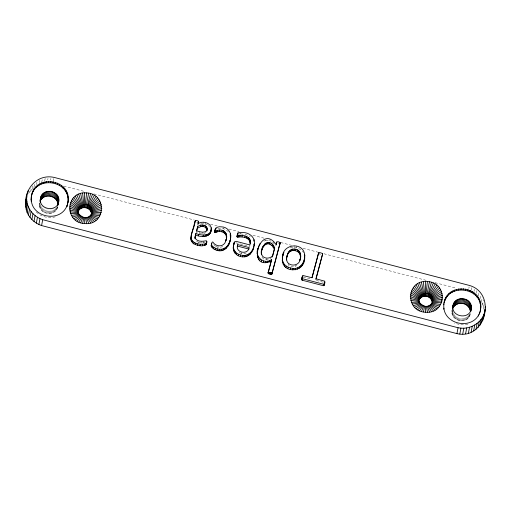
<?xml version="1.0" encoding="UTF-8"?>
<svg xmlns="http://www.w3.org/2000/svg" width="511" height="511" viewBox="0 0 511 511"><rect width="100%" height="100%" fill="white"/><g stroke="black" fill="none" stroke-linecap="round" stroke-linejoin="round"><path stroke-width="0.38" stroke-dasharray="2.56 1.92" d="M57.647 207.108C55.169 217.52 37.82 214.103 39.5 203.525M470.177 314.425C467.456 325.622 448.767 320.55 452.286 309.481M249.911 244.884L249.681 246.423L235.839 242.821M28.769 193.279L29.932 191.555L30.488 188.616M29.932 191.555L31.778 189.453L32.468 185.787M34.026 186.866L34.716 183.2M36.511 184.548L36.926 182.35M39.187 182.529L39.609 180.326M41.749 182.293L42.304 179.355M39.43 204.624L39.686 203.263M39.507 205.729L40.018 203.001M39.724 206.814L40.241 204.093M44.7 180.92L45.255 177.981M40.088 207.875L40.605 205.147M40.586 208.878L41.487 204.106M41.212 209.823L41.985 205.735M47.721 179.885L47.996 178.416M41.953 210.685L42.854 205.914M42.803 211.452L43.703 206.687M43.748 212.116L44.649 207.351M50.621 179.929L50.902 178.467M44.764 212.665L45.664 207.894M45.843 213.087L46.75 208.322M46.974 213.381L47.874 208.616M53.368 181.06L53.923 178.122M48.123 213.541L49.024 208.769M49.286 213.56L50.187 208.788M50.442 213.438L51.343 208.673M51.566 213.183L52.467 208.411M52.646 212.793L53.546 208.028M53.661 212.282L54.562 207.511M54.6 211.643L55.373 207.555M55.444 210.902L56.216 206.814M56.184 210.066L56.951 205.978M56.804 209.146L57.187 207.102M57.289 208.156L57.679 206.112M196.569 230.895L196.288 232.364C199.386 233.016 203.174 234.805 206.003 232.543M197.955 223.677L197.68 225.147C200.823 223.198 204.847 223.25 208.015 225.127M199.584 233.22L199.858 231.751M205.16 242.291L201.366 242.814L198.728 242.47L199.003 241M203.231 223.652L203.506 222.189M202.407 233.687L202.688 232.218M201.366 242.814L201.647 241.345M205.122 223.939L205.403 222.477M203.544 242.623L203.819 241.154M222.694 246.404L220.477 247.445L217.89 247.311L215.636 246.34L215.917 244.871M217.89 247.311L218.165 245.842M228.519 231.713L225.408 229.407L223.32 228.673L223.594 227.203M238.797 234.012L240.579 233.897L240.853 232.428M246.245 252.964L244.073 253.839L241.422 253.692L241.697 252.23M263.976 241.09L265.777 240.547L266.052 239.078M274.503 243.971L271.648 241.448L269.84 240.777L270.115 239.308M261.977 257.18L263.676 258.994L265.011 259.524L266.544 259.709L266.825 258.24M273.149 242.489L273.43 241.02M288.555 263.529L288.281 264.998C290.657 266.806 294.291 267.438 296.808 265.541M290.242 247.675L293.997 247.286L294.279 245.817M300.877 249.63L296.559 247.726L296.834 246.257M295.645 266.231L295.92 264.762M319.803 252.6L319.528 254.069L321.451 254.567M451.96 311.94L452.216 310.579M452.037 313.045L452.42 311.001M452.254 314.131L452.772 311.41M452.618 315.191L453.129 312.464M453.116 316.194L453.755 312.789M453.742 317.139L454.253 314.412M454.483 318.002L455.129 314.591M455.333 318.768L456.106 314.68M456.272 319.432L456.917 316.028M457.294 319.982L458.067 315.894M458.373 320.41L459.019 316.999M459.504 320.697L460.277 316.609M460.654 320.857L461.427 316.769M461.816 320.876L462.589 316.788M468.849 288.376L469.13 286.907M462.966 320.755L463.739 316.667M464.097 320.499L464.735 317.095M465.17 320.11L465.815 316.705M471.417 290.171L471.972 287.233M466.192 319.599L466.83 316.188M467.124 318.966L467.769 315.555M467.974 318.219L468.485 315.498M468.708 317.382L469.226 314.661M473.965 291.538L474.38 289.341M469.328 316.462L469.718 314.418M469.82 315.472L470.209 313.428M476.322 293.199L476.878 290.267M478.302 295.856L478.999 292.19M480.027 298.75L480.576 295.812M481.451 301.841L482.282 297.434M484.153 309.717L482.691 304.358L483.527 299.951M483.598 306.996L484.153 304.058M452.024 310.841L452.241 309.762M275.812 245.97L276.144 244.756M31.778 189.453L33.886 187.601M272.306 257.263L268.831 259.173M55.348 216.824C48.654 218.791 41.001 216.83 36.128 211.822M467.878 324.14L460.999 324.849L454.279 323.105M217.916 228.558L223.32 228.673M266.544 259.709L268.205 259.435M265.777 240.547L269.84 240.777M240.579 233.897L245.9 234.549L250.262 236.414M293.997 247.286L296.559 247.726M63.76 186.074L85.375 191.695M93.871 193.905L194.231 220.011M210.443 224.233L217.392 226.041M228.973 229.049L239.007 231.662M252.907 235.277L264.487 238.292M280.699 242.508L291.506 245.318M303.087 248.333L317.753 252.147M323.929 253.756L426.608 280.462M435.097 282.672L455.946 288.095M303.164 277.007L311.659 279.217M316.386 280.45L324.178 282.474M278.38 243.306L279.159 243.555M196.735 222.068L197.687 222.381M198.728 242.47L195.732 240.745M241.422 253.692L238.247 251.885M215.636 246.34L213.221 243.983M208.507 225.575L209.497 226.462M302.403 250.984L303.521 252.587M481.758 302.467L482.691 304.358"/><path stroke-width="0.77" d="M84.692 223.575C63.824 222.758 65.555 190.699 86.634 192.903C107.502 193.72 105.764 225.779 84.692 223.575L84.692 217.743C64.59 209.836 95.551 194.193 91.418 215.125M425.478 312.227C404.603 311.41 406.341 279.351 427.42 281.555C448.288 282.372 446.55 314.431 425.478 312.227L425.478 306.402C405.677 299.274 435.442 282.813 432.344 303.042M254.069 243.977L254.012 245.529C256.356 238.618 249.994 232.562 243.306 232.556C241.096 232.32 236.861 231.751 237.264 235.201L237.672 235.641C242.763 234.594 251.885 236.382 250.135 243.351C249.943 237.123 242.15 236.446 237.398 237.104L236.989 236.67L237.296 235.041M271.577 259.55L268.103 272.919L268.907 273.832L271.43 274.35L271.961 273.922L280.169 242.629L278.655 241.837L276.924 241.786L276.093 244.501C260.182 221.876 245.855 272.363 271.296 261.019L271.577 259.55C264.11 265.177 253.961 256.567 258.081 248.129M279.875 244.424L280.169 242.629M282.264 260.706L282.628 257.001C279.351 273.877 305.463 274.151 304.709 257.237C305.814 241.243 281.484 242.642 282.353 258.464M304.805 254.995L304.435 258.7L304.709 257.237M233.278 248.474L233.636 245.133C231.758 251.061 236.606 256.886 242.712 256.873C249.796 257.614 254.018 250.269 254.293 244.06M215.303 229.324L215.112 230.653L215.482 231.164C222.732 227.369 229.298 233.105 225.747 240.924C229.056 233.77 220.944 229.113 215.208 232.633L214.952 232.473C213.828 228.334 217.769 226.054 221.416 226.852C227.791 226.801 232.384 233.303 230.314 239.301L230.704 235.584M25.55 204.4C24.7 188.418 37.392 173.766 54.064 177.387L469.405 285.438C497.248 293.41 485.571 340.524 456.936 333.613L41.595 225.562C36.134 223.761 31.343 220.011 28.444 215.029C24.534 209.171 25.786 202.228 26.834 195.777M31.075 199.705L31.427 196.403L31.177 201.174M58.765 201.257C60.522 190.035 41.64 187.403 40.401 198.753C38.644 209.976 57.526 212.608 58.765 201.257L58.165 204.387M68.295 199.207L67.95 202.509C72.639 178.607 33.151 173.088 31.216 197.501M91.437 215.048C92.632 207.568 80.744 204.541 78.094 211.573M443.957 303.719C440.98 325.105 474.853 331.767 480.257 310.892M471.295 308.574C473.052 297.351 454.164 294.726 452.931 306.07C451.175 317.293 470.056 319.924 471.295 308.574L470.695 311.704M480.825 306.53L480.474 309.826C485.169 285.924 445.675 280.405 443.746 304.818M230.595 237.832C230.506 244.82 224.783 252.939 217.015 250.371C214.288 249.662 209.427 247.011 211.905 243.619M207.185 228.11L206.795 231.036C209.28 225.402 201.136 223.147 197.7 226.68L196.569 230.895C199.66 231.547 203.448 233.335 206.278 231.074L207.07 229.567M86.634 192.903L84.967 207.536M427.42 281.555L425.752 296.188C422.916 295.939 419.972 297.562 418.879 300.232L419.435 297.293L411.374 290.983M198.492 221.691L197.955 223.677C202.541 220.471 211.343 222.719 211.299 229.024C210.685 236.689 200.932 235.52 195.86 233.527L195.157 237.168L195.592 238.854C198.191 242.061 202.778 241.403 206.374 240.719L206.878 241.716L206.169 244.654C202.528 246.883 197.489 245.689 193.854 243.849C186.656 238.752 194.755 228.704 194.895 222.298L195.47 220.477L197.01 220.599L198.434 221.25L198.211 223.16L198.434 221.25M190.871 239.059L191.574 234.23L195.176 220.829M194.978 237.934L195.445 235.073M237.775 244.641C234.466 252.498 247.803 255.602 249.247 247.624L237.775 244.641L237.5 246.11L248.966 249.093M250.409 241.882L249.962 244.954L236.12 241.352L234.977 241.448L234.191 242.553L233.361 246.602M287.163 255.385L286.384 259.984C286.786 255.455 288.408 248.691 294.189 249.004C300.117 248.914 302.065 255.628 299.893 260.329L300.168 258.866C299.785 267.298 285.943 267.061 286.665 258.515M195.86 233.527L195.585 234.99C202.279 237.979 212.384 237.155 211.228 227.721M261.447 254.619C259.511 245.567 270.306 236.382 274.714 247.873L272.504 256.548M315.881 279.511L322.607 254.024L322.326 253.399L319.803 252.6L318.589 252.983L311.94 277.748L303.074 275.538L302.218 276.924L301.803 279.696L302.295 280.226L323.316 285.694L324.287 284.991L324.664 282.992M322.607 254.024L315.958 278.795L324.772 281.184L324.287 284.991M206.489 243.804L206.399 242.361M206.878 241.716L206.169 244.654M26.4 198.211L27.37 193.075M27.703 193.401L28.258 190.462M25.742 207.153L26.847 201.283L26.661 198.53M26.291 209.874L27.402 204.004L26.847 201.283M27.198 212.512L28.309 206.642L27.402 204.004M31.854 194.237L31.644 195.343C36.313 175.72 68.698 180.255 68.084 200.312M32.359 193.254L32.563 192.155M28.444 215.029L29.549 209.159L28.309 206.642M33.343 191.274L33.547 190.169M34.582 189.428L34.786 188.329M30.002 217.386L31.114 211.516L29.549 209.159M36.057 187.748L36.268 186.649M37.75 186.266L37.955 185.167M31.861 219.545L32.972 213.675L31.114 211.516M39.622 185.001L39.832 183.903M33.988 221.467L35.093 215.597L32.972 213.675M41.659 183.973L41.864 182.868M40.101 200.401L40.612 197.674M40.969 196.633L40.069 201.398C43.409 192.57 58.209 195.483 57.935 204.93M40.145 202.324L40.407 200.957M40.561 200.408L41.461 195.636M43.812 183.194L44.023 182.095M36.338 223.128L37.45 217.258L35.093 215.597M41.18 199.488L42.081 194.717M41.921 198.651L42.822 193.88M42.764 197.904L43.665 193.139M46.067 182.683L46.271 181.577M43.703 197.272L44.604 192.506M38.887 224.501L39.999 218.631L37.45 217.258M44.719 196.761L45.62 191.989M45.798 196.371L46.699 191.599M48.366 182.44L48.577 181.341M46.923 196.115L47.823 191.344M41.595 225.562L42.7 219.692L39.999 218.631M48.072 195.994L48.973 191.223M50.691 182.478L50.902 181.379M49.235 196.013L50.135 191.242M50.391 196.173L51.292 191.401M52.997 182.791L53.208 181.692M51.515 196.46L52.416 191.695M52.595 196.888L53.495 192.117M55.252 183.379L55.463 182.28M53.617 197.438L54.517 192.666M54.562 198.102L55.463 193.33M57.417 184.228L57.622 183.13M55.405 198.868L56.312 194.097M56.153 199.731L57.053 194.966M59.455 185.327L59.659 184.222M56.778 200.676L57.679 195.905M57.277 201.679L58.177 196.914M57.634 202.739L58.535 197.968M57.858 203.825L58.759 199.054M57.807 205.428L58.835 200.159M61.339 186.656L61.544 185.55M63.038 188.195L63.243 187.09M64.52 189.92L64.731 188.815M65.772 191.804L65.983 190.705M66.769 193.816L66.979 192.717M67.49 195.93L67.701 194.825M67.937 198.102L68.142 197.003M67.516 204.675L67.727 203.57L66.807 206.763L68.155 201.411M77.94 211.701L78.381 209.421L69.969 204.157M77.889 212.525L78.649 208.641L70.588 202.33M77.947 213.355L78.228 211.886L69.605 209.906M78.464 210.832L79.02 207.9L71.451 200.593M78.93 210.142L79.48 207.204L72.536 198.983M79.48 209.51L80.035 206.578L73.827 197.514M80.112 208.954L80.668 206.022L75.309 196.218M80.821 208.482L81.37 205.543L76.95 195.106M81.581 208.092L82.137 205.16L78.726 194.206M82.392 207.805L82.948 204.866L80.617 193.528M83.236 207.613L83.791 204.675L82.584 193.075M84.098 207.523L84.654 204.585L84.602 192.871M85.835 207.651L88.652 193.177M86.678 207.875L90.626 193.688M87.49 208.194L88.045 205.256L92.517 194.429M88.256 208.603L88.812 205.665L94.299 195.394M88.959 209.101L89.514 206.163L95.947 196.556M89.597 209.676L90.153 206.744L97.435 197.904M90.153 210.328L90.709 207.389L98.738 199.411M90.626 211.03L91.182 208.098L99.83 201.059M90.996 211.79L91.552 208.852L100.699 202.822M91.271 212.576L91.827 209.644L101.331 204.668M91.437 213.394L91.993 210.462L101.721 206.572M91.29 215.176L92.044 211.286L101.855 208.501M191.108 240.483L191.146 237.589M195.189 221.946L195.47 220.477M191.67 241.754L191.951 240.285L191.382 239.014M192.583 242.878L192.858 241.409L191.951 240.285M193.854 243.849L194.135 242.38L192.858 241.409M194.883 238.637L195.157 237.168M196.671 230.959L197.7 226.68M195.515 244.667L195.796 243.204L194.135 242.38M198.479 235.743L198.76 234.281M197.425 228.149L200.74 226.629L201.021 225.159M197.578 245.337L197.859 243.868L195.796 243.204M200.74 226.629L202.241 226.43L202.516 224.968M200.044 245.753L200.318 244.284L204.624 244.079L206.45 243.185M206.904 229.58L205.352 227.293L203.755 226.629L204.03 225.166M203.008 236.484L203.282 235.015M205.352 227.293L205.626 225.824M202.382 245.791L202.656 244.328M204.949 236.446L205.23 234.977M206.412 228.302L206.693 226.833M204.343 245.548L204.624 244.079M206.648 236.12L206.929 234.658M205.614 245.159L205.888 243.69M208.092 235.514L208.373 234.044M209.28 234.613L209.555 233.144M210.187 233.406L210.462 231.937M210.788 231.885L211.299 229.024M211.184 245.938L211.65 243.3L212.186 242.15L212.793 241.946C216.242 247.797 225.396 247.132 226.028 239.461M211.267 246.347L211.65 243.3M211.535 246.864L211.541 244.878M214.831 232.122L215.112 230.653M214.856 231.56L215.501 228.679M214.952 232.473L215.227 231.004M215.661 229.407L215.936 227.944M212.263 247.739L212.544 246.27L211.816 245.395M215.208 232.633L215.482 231.164M216.096 232.454L216.37 230.985M213.496 248.768L213.777 247.298L212.544 246.27M217.565 231.911L217.839 230.442M215.112 249.687L215.393 248.218L213.777 247.298M219.538 231.496L219.813 230.027M217.015 250.371L217.296 248.902L215.393 248.218M221.978 231.7L222.253 230.237M219.066 250.729L219.34 249.259C224.77 249.988 229.069 245.267 230.097 240.304L229.822 241.773M223.269 232.166L223.55 230.697M224.342 232.824L224.616 231.355M221.059 250.722L221.333 249.253M225.179 233.687L225.46 232.218M225.785 234.747L226.06 233.278M222.949 250.333L223.224 248.863M226.264 237.462L226.545 235.993M224.699 249.534L224.974 248.065M226.29 248.301L226.571 246.832M227.708 246.621L227.983 245.152M230.154 235.034L230.429 233.565M228.896 244.45L229.171 242.987M234.012 243.21L233.738 244.68L234.191 242.553M233.527 250.249L233.559 247.005M236.989 236.67L237.577 233.572M234.127 251.878L234.402 250.409L233.802 248.78M237.736 233.214L237.455 234.677L237.934 234.21M237.123 236.951L237.404 235.488M237.653 234.408L237.934 232.946M237.398 237.104L237.672 235.641M235.098 253.347L235.373 251.885L234.402 250.409M238.292 237.091L238.567 235.622M236.446 254.644L236.721 253.175L235.373 251.885M239.838 236.938L240.119 235.475M238.215 255.704L238.496 254.242L236.721 253.175M242.01 236.951L242.284 235.482M240.457 256.49L240.738 255.021L238.496 254.242M244.743 237.411L245.025 235.948M242.712 256.873L242.987 255.404C248.308 255.979 252.715 251.578 253.782 246.634L253.507 248.097M246.468 237.998L246.743 236.529M247.822 238.758L248.103 237.289M244.846 256.816L245.12 255.347M248.851 239.685L249.125 238.215M249.566 240.77L249.847 239.301M246.826 256.337L247.1 254.874M249.994 241.997L250.269 240.528M248.621 255.462L248.895 253.993M250.205 254.184L250.486 252.715M251.572 252.517L251.846 251.054M253.756 241.122L254.031 239.653M252.677 250.486L252.958 249.017M257.167 253.82L257.442 252.357M258.885 245.714L257.8 249.598M257.282 255.8L257.557 254.331M259.645 245.101L259.92 243.638M257.742 257.595L258.017 256.126M258.56 259.198L258.834 257.736M259.76 260.591L260.035 259.122M261.357 253.239L261.638 251.77C260.323 258.374 268.869 260.029 272.587 255.8L274.714 247.873M262.188 248.748L261.907 250.218L263.216 246.072M261.377 261.702L261.651 260.233M262.941 247.541L264.538 245.337L264.813 243.868M264.538 245.337L265.548 244.545L265.822 243.076M265.548 244.545L266.691 244.022L266.966 242.553M263.44 262.469L263.714 261M266.691 244.022L267.962 243.817L268.237 242.348M265.26 262.756L265.541 261.287M274.433 249.342L272.133 245.753L269.354 244.003L269.636 242.54M267.093 262.628L267.374 261.159M270.836 244.648L271.117 243.179M269.08 262.073L269.361 260.604M272.133 245.753L272.408 244.284M268.115 273.251L268.384 271.45M268.358 273.551L268.39 271.782M273.308 247.318L273.583 245.855M268.907 273.832L269.182 272.369L268.639 272.082M269.853 274.126L270.127 272.657L269.182 272.369M276.144 244.756L276.745 242.073M270.798 274.324L271.079 272.861L272.235 272.452L280.156 242.961M271.43 274.35L271.705 272.88M271.795 274.209L272.069 272.74M271.961 273.922L272.235 272.452M283.1 254.593L282.826 256.056L283.899 252.3M282.577 262.75L282.545 259.237M283.286 264.583L283.56 263.114L282.851 261.287M284.403 266.186L284.678 264.717L283.56 263.114M286.882 256.854L288.389 252.325M285.924 267.54L286.205 266.071L284.678 264.717M288.108 253.795L289.226 251.118M288.951 252.587L289.954 251.629L290.229 250.16M289.954 251.629L291.11 250.946L291.391 249.477M287.872 268.633L288.153 267.164L286.205 266.071M291.11 250.946L292.433 250.55L292.714 249.081M290.248 269.444L290.529 267.975L288.153 267.164M292.433 250.55L293.908 250.473L294.189 249.004M300.672 255.711L300.398 257.18C300.64 254.114 298.552 251.323 295.537 250.741L295.812 249.279M292.822 269.891L293.097 268.428C298.513 269.099 303.144 264.743 304.23 259.658L303.949 261.127M297.198 251.348L297.479 249.879M295.166 269.846L295.441 268.377M298.475 252.185L298.75 250.716M299.401 253.213L299.676 251.744M300.008 254.401L300.289 252.932M297.268 269.342L297.549 267.879M299.133 268.422L299.408 266.959M300.743 267.106L301.017 265.643M302.084 265.426L302.365 263.957M303.157 263.414L303.438 261.951M301.803 279.696L302.218 276.924M302.461 276.202L301.79 279.14M301.982 280.054L302.078 278.233M302.742 275.748L302.467 277.218L302.799 277.007M302.295 280.226L302.257 278.584M312.068 277.716L318.589 252.983M318.768 252.696L318.315 254.446M322.594 253.692L322.326 255.494M323.316 285.694L323.591 284.231L324.568 283.528M323.674 285.694L323.955 284.231M324 285.47L324.274 284.007M324.549 284.269L324.964 282.059M418.726 300.353L419.167 298.079L410.755 292.809M418.733 302.007L419.007 300.538L410.39 298.558M419.25 299.484L419.799 296.552L412.236 289.245M419.71 298.794L420.266 295.856L413.322 287.636M420.266 298.169L420.821 295.23L414.613 286.166M420.898 297.606L421.454 294.675L416.095 284.87M421.601 297.134L422.156 294.202L417.736 283.758M422.367 296.75L422.923 293.812L419.512 282.858M423.178 296.457L423.728 293.518L421.403 282.181M424.021 296.265L424.571 293.327L423.37 281.733M424.884 296.176L425.439 293.237L425.388 281.523M442.641 297.159L432.83 299.938L432.274 302.876C432.293 299.682 429.713 296.865 426.621 296.31L429.438 281.829M427.464 296.527L431.405 282.34M428.275 296.846L428.831 293.908L433.302 283.088M429.042 297.255L429.591 294.323L435.085 284.046M429.745 297.753L430.3 294.821L436.733 285.208M430.383 298.335L430.939 295.396L438.221 286.556M430.939 298.98L431.495 296.041L439.517 288.063M431.412 299.682L431.961 296.75L440.616 289.711M431.782 300.442L432.338 297.504L441.485 291.474M432.057 301.235L432.606 298.296L442.117 293.32M432.223 302.046L432.772 299.114L442.507 295.224M444.385 301.56L444.174 302.659C448.843 283.037 481.228 287.572 480.615 307.628M444.889 300.57L445.094 299.472M443.759 309.225L443.97 308.127M445.873 298.59L446.077 297.485M447.112 296.744L447.317 295.645M448.588 295.071L448.792 293.966M450.274 293.582L450.485 292.484M452.152 292.318L452.363 291.219M454.183 291.289L454.394 290.184M452.497 308.395L453.142 304.99M452.471 309.219L453.5 303.949M452.599 308.714L453.992 302.959M456.342 290.51L456.553 289.411M453.091 307.724L453.711 306.804L454.611 302.033M453.711 306.804L454.445 305.968L455.352 301.196M454.445 305.968L455.295 305.227L456.195 300.455M458.591 289.999L458.801 288.894M455.295 305.227L456.234 304.588L457.134 299.823M456.234 304.588L457.249 304.077L458.15 299.305M457.249 304.077L458.329 303.687L459.229 298.916M460.896 289.756L461.107 288.658M458.329 303.687L459.453 303.432L460.354 298.66M459.453 303.432L460.603 303.31L461.503 298.539M463.222 289.794L463.432 288.696M460.603 303.31L461.765 303.33L462.666 298.558M456.936 333.613L458.048 327.743L42.7 219.692M471.289 306.37L470.388 311.142C469.884 307.315 466.664 304.192 462.921 303.489L463.822 298.718M465.527 290.114L465.738 289.009M464.045 303.783L464.946 299.012M465.125 304.205L466.026 299.433M467.782 290.695L467.987 289.596M459.823 334.002L460.928 328.132C472.266 329.276 483.943 320.914 485.278 309.353M466.147 304.754L467.048 299.983M467.086 305.418L467.987 300.647M469.941 291.545L470.152 290.446M467.935 306.185L468.836 301.42M462.723 334.053L463.835 328.183M468.683 307.047L469.583 302.282M471.985 292.643L472.19 291.538M469.302 307.992L470.209 303.221M469.801 309.002L470.701 304.23M465.604 333.753L466.715 327.883M470.165 310.056L471.065 305.284M470.593 311.563L471.366 307.475M473.869 293.972L474.074 292.867M468.421 333.115L469.526 327.244M475.569 295.511L475.773 294.406M477.05 297.236L477.261 296.137M471.116 332.137L472.228 326.267M478.302 299.12L478.513 298.022M473.659 330.853L474.77 324.983M479.299 301.132L479.503 300.034M480.021 303.247L480.231 302.148M478.353 316.06L478.558 314.961M476.003 329.269L477.114 323.399M480.461 305.418L480.672 304.32M479.542 312.975L479.337 314.08L480.046 311.991M478.117 327.417L479.222 321.547M479.963 325.315L481.068 319.445M481.509 323.016L482.62 317.146M482.742 320.538L483.847 314.667M484.894 309.538L483.63 317.925M485.175 308.069L485.45 306.6M25.722 201.647L26.259 198.945M84.692 217.743C88.09 218.088 91.597 215.578 91.993 212.11L101.734 210.43M425.478 306.402C428.876 306.741 432.383 304.237 432.779 300.768L442.52 299.082M480.193 311.269L480.685 308.727M82.673 223.301L83.823 217.629M423.459 311.953L424.609 306.281M195.17 236.536L195.585 234.99M268.103 272.919L271.296 261.019M26.483 198.294L26.93 196.984M80.7 222.79L82.98 217.411M421.486 311.442L423.766 306.063M233.91 244.015L234.223 243.313M215.227 230.148L215.431 229.707M67.011 205.658C60.33 223.326 30.73 217.501 31.286 198.6M78.809 222.042L82.169 217.092M419.595 310.701L422.955 305.744M77.027 221.084L81.409 216.677M417.806 309.736L422.188 305.335M75.379 219.922L80.7 216.179M416.158 308.574L421.486 304.837M73.891 218.574L80.061 215.604M414.677 307.226L420.847 304.256M72.588 217.066L79.505 214.959M413.373 305.719L420.291 303.611M71.495 215.418L79.033 214.25M412.281 304.071L419.818 302.902M91.833 212.921L101.357 212.321M432.619 301.579L442.143 300.973M70.627 213.655L78.662 213.496M411.406 302.308L419.448 302.148M91.565 213.707L100.731 214.147M432.351 302.359L441.517 302.799M69.988 211.81L78.394 212.704M410.774 300.462L419.173 301.356M202.241 226.43L203.755 226.629M267.962 243.817L269.354 244.003M425.752 296.188L426.621 296.31M461.765 303.33L462.921 303.489M458.048 327.743L460.928 328.132M91.201 214.448L99.875 215.885M431.98 303.1L440.654 304.537M293.908 250.473L295.537 250.741M197.859 243.868L200.318 244.284M240.738 255.021L242.987 255.404M217.296 248.902L219.34 249.259M290.529 267.975L293.097 268.428M270.127 272.657L271.079 272.861M302.569 278.763L323.591 284.231M431.52 303.796L439.575 306.146M90.734 215.144L98.789 217.494M410.256 296.629L418.956 299.714M69.47 207.971L78.17 211.062M430.965 304.422L438.278 307.616M90.179 215.77L97.499 218.964M410.378 294.7L419.007 298.89M69.592 206.048L78.221 210.232M430.332 304.978L436.803 308.912M89.546 216.325L96.017 220.26M429.63 305.457L435.161 310.024M88.844 216.798L94.375 221.372M428.863 305.84L433.379 310.924M88.077 217.188L92.6 222.272M428.052 306.134L431.495 311.601M87.272 217.482L90.709 222.949M427.209 306.325L429.527 312.055M86.429 217.673L88.742 223.396M426.346 306.415L427.509 312.259M85.561 217.763L86.723 223.607M304.326 255.098L304.53 256.458M230.244 235.705L230.423 237.053"/></g></svg>
